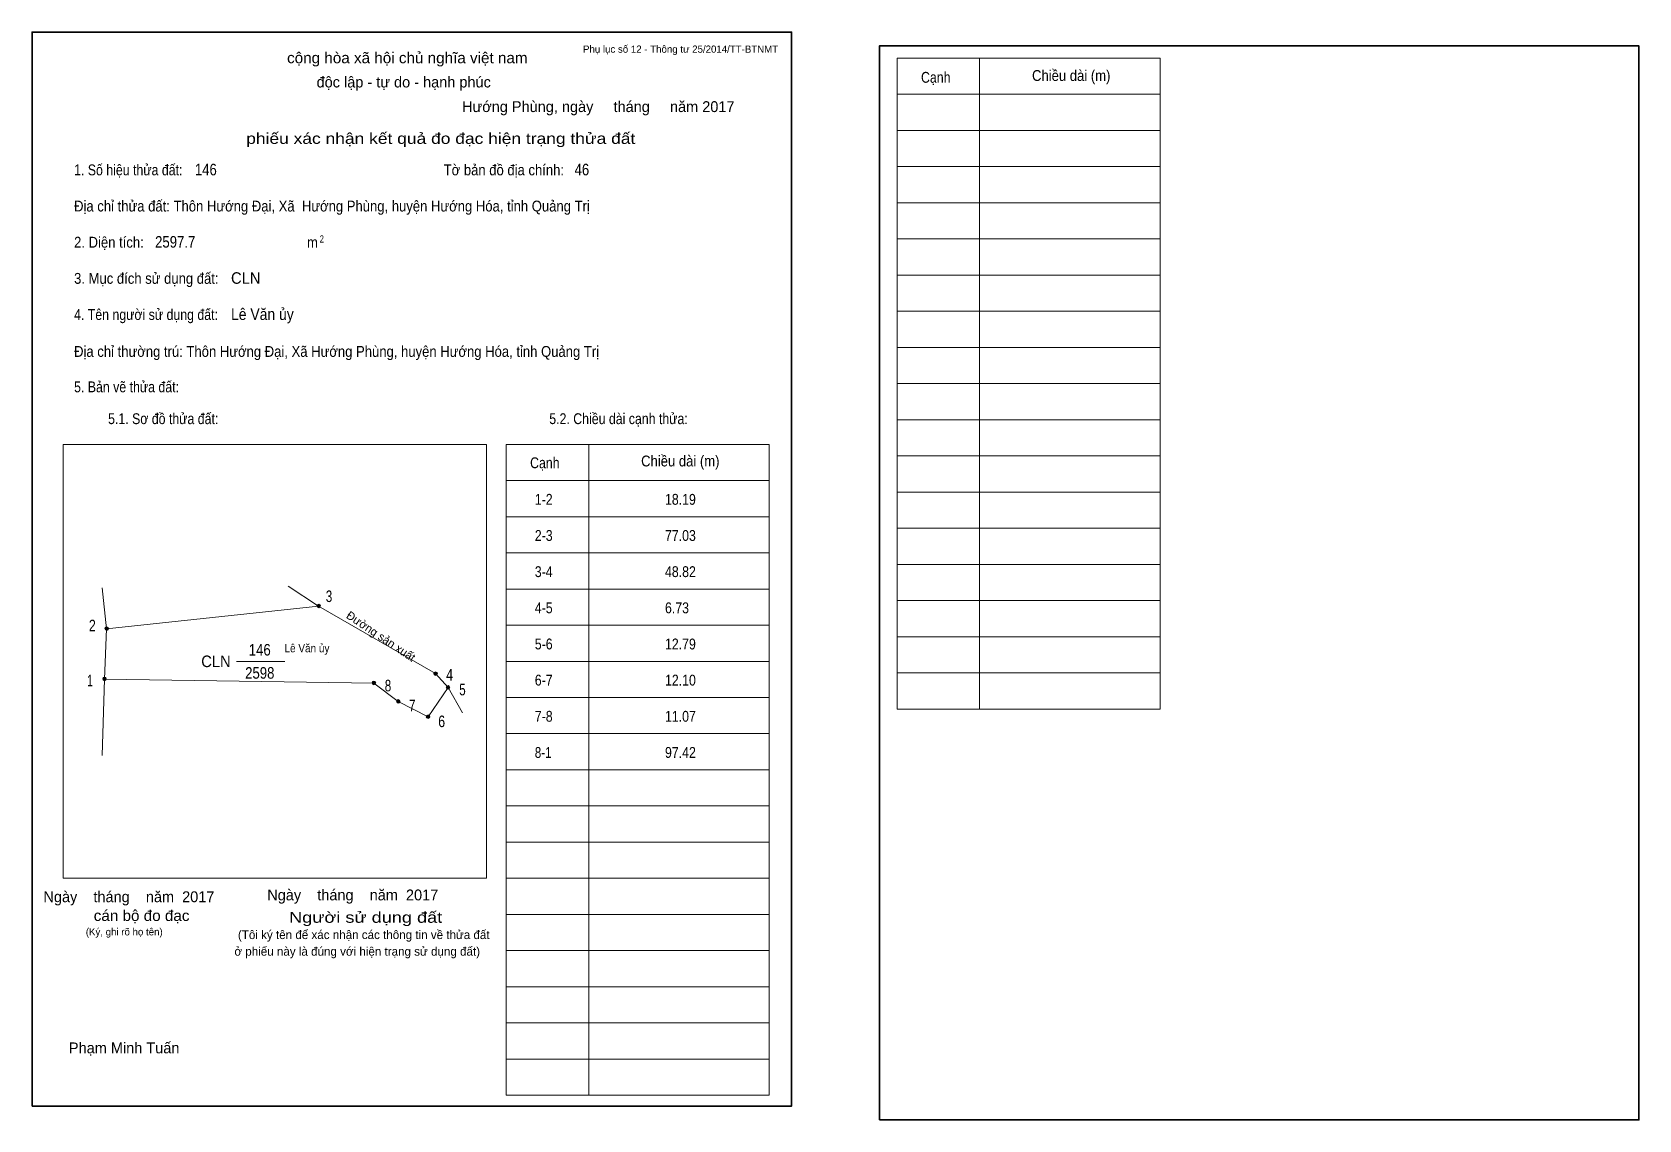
# Model space of a CAD drawing. Header units: centimetres. Extents: x 0 to 44.4, y -0.4 to 29.7.
import ezdxf
from ezdxf.enums import TextEntityAlignment as Align

# ---------------------------------------------------------------- set-up
doc = ezdxf.new("R2010")
doc.units = ezdxf.units.CM
doc.header["$LTSCALE"] = 0.12
for name, color, linetype, lineweight in [('13', 7, 'Continuous', 13), ('32', 7, 'Continuous', 13), ('33', 7, 'Continuous', 13), ('6', 7, 'Continuous', 13), ('63', 7, 'Continuous', 13)]:
    doc.layers.add(name, color=color, linetype=linetype, lineweight=lineweight)
for name, color, linetype in [('2', 7, 'Continuous'), ('30', 7, 'Continuous'), ('34', 7, 'Continuous')]:
    doc.layers.add(name, color=color, linetype=linetype)

msp = doc.modelspace()

# ---------------------------------------------------------------- hatches: boundary and pattern name
at = {"layer": '32'}
for points in [[(7.9734, 13.8307, 1), (7.8734, 13.8307, 1)], [(2.1146, 13.2049, 1), (2.0146, 13.2049, 1)], [(11.2054, 11.9596, 1), (11.1054, 11.9596, 1)], [(2.0504, 11.815, 1), (1.9504, 11.815, 1)], [(9.5018, 11.7033, 1), (9.4018, 11.7033, 1)], [(11.5504, 11.5779, 1), (11.4504, 11.5779, 1)], [(10.1758, 11.1908, 1), (10.0758, 11.1908, 1)], [(10.9996, 10.7693, 1), (10.8996, 10.7693, 1)]]:
    msp.add_hatch(color=256, dxfattribs=at).paths.add_polyline_path(points)

# ---------------------------------------------------------------- linework, layer by layer
at = {"layer": '13'}
msp.add_line((6.34, 12.3), (6.99, 12.3), dxfattribs=at)
at = {"layer": '32'}
for centre in [(7.9234, 13.8307), (2.0646, 13.2049), (11.1554, 11.9596), (2.0004, 11.815), (9.4518, 11.7033), (11.5004, 11.5779), (10.1258, 11.1908), (10.9496, 10.7693)]:
    msp.add_circle(centre, 0.05, dxfattribs=at)
at = {"layer": '33'}
msp.add_line((5.65, 12.3), (6.93, 12.3), dxfattribs=at)
at = {"layer": '6'}
for p, q in [((7.08, 14.38), (7.92, 13.83)), ((2.06, 13.2), (2, 11.81)), ((2, 11.81), (1.94, 9.7)), ((11.5, 11.58), (10.95, 10.77)), ((11.9, 10.88), (11.5, 11.58))]:
    msp.add_line(p, q, dxfattribs=at)
for points in [[(1.94, 14.33), (2.06, 13.2), (7.92, 13.83)], [(11.5, 11.58), (11.15, 11.96), (7.92, 13.83)], [(2, 11.81), (9.45, 11.7), (10.12, 11.19), (10.95, 10.77)]]:
    msp.add_lwpolyline(points, dxfattribs=at)
at = {"layer": '63'}
for p, q in [((23.92, 28.98), (31.19, 28.98)), ((23.92, 10.98), (23.92, 28.98)), ((26.2, 10.98), (26.2, 28.98)), ((31.19, 10.98), (31.19, 28.98)), ((23.92, 27.98), (31.19, 27.98)), ((23.92, 26.98), (31.19, 26.98)), ((23.92, 25.98), (31.19, 25.98)), ((23.92, 24.98), (31.19, 24.98)), ((23.92, 23.98), (31.19, 23.98)), ((23.92, 22.98), (31.19, 22.98)), ((23.92, 21.98), (31.19, 21.98)), ((23.92, 20.98), (31.19, 20.98)), ((23.92, 19.98), (31.19, 19.98)), ((23.92, 18.98), (31.19, 18.98)), ((0.86, 18.3), (12.56, 18.3)), ((0.86, 6.3), (0.86, 18.3)), ((12.56, 6.3), (12.56, 18.3)), ((13.11, 18.3), (20.38, 18.3)), ((13.11, 0.3), (13.11, 18.3)), ((15.39, 0.3), (15.39, 18.3)), ((20.38, 0.3), (20.38, 18.3)), ((23.92, 17.98), (31.19, 17.98)), ((13.11, 17.3), (20.38, 17.3)), ((23.92, 16.98), (31.19, 16.98)), ((13.11, 16.3), (20.38, 16.3)), ((23.92, 15.98), (31.19, 15.98)), ((13.11, 15.3), (20.38, 15.3)), ((23.92, 14.98), (31.19, 14.98)), ((13.11, 14.3), (20.38, 14.3)), ((23.92, 13.98), (31.19, 13.98)), ((13.11, 13.3), (20.38, 13.3)), ((23.92, 12.98), (31.19, 12.98)), ((13.11, 12.3), (20.38, 12.3)), ((23.92, 11.98), (31.19, 11.98)), ((13.11, 11.3), (20.38, 11.3)), ((23.92, 10.98), (31.19, 10.98)), ((13.11, 10.3), (20.38, 10.3)), ((13.11, 9.3), (20.38, 9.3)), ((13.11, 8.3), (20.38, 8.3)), ((13.11, 7.3), (20.38, 7.3)), ((0.86, 6.3), (12.56, 6.3)), ((13.11, 6.3), (20.38, 6.3)), ((13.11, 5.3), (20.38, 5.3)), ((13.11, 4.3), (20.38, 4.3)), ((13.11, 3.3), (20.38, 3.3)), ((13.11, 2.3), (20.38, 2.3)), ((13.11, 1.3), (20.38, 1.3)), ((13.11, 0.3), (20.38, 0.3))]:
    msp.add_line(p, q, dxfattribs=at)
at = {"layer": '63', "lineweight": 35}
for points in [[(0, 0), (0, 29.7), (21, 29.7), (21, 0)], [(23.43, -0.38), (23.43, 29.32), (44.43, 29.32), (44.43, -0.38)]]:
    msp.add_lwpolyline(points, close=True, dxfattribs=at)

# ---------------------------------------------------------------- texts
at = {"layer": '2'}
msp.add_text('Đường sản xuất', height=0.2294, rotation=326.105, dxfattribs=at).set_placement((9.581, 12.8982), align=Align.CENTER)
at = {"layer": '2', "width": 0.9}
msp.add_text('Lê Văn ủy', height=0.2294, dxfattribs=at).set_placement((7.6, 12.55), align=Align.CENTER)
at = {"layer": '30'}
for s, width, p in [('1-2', 0.85, (13.9, 16.63)), ('18.19', 0.85, (17.5, 16.63)), ('2-3', 0.85, (13.9, 15.63)), ('77.03', 0.85, (17.5, 15.63)), ('3-4', 0.85, (13.9, 14.63)), ('48.82', 0.85, (17.5, 14.63)), ('4-5', 0.85, (13.9, 13.63)), ('6.73', 0.85, (17.5, 13.63)), ('5-6', 0.85, (13.9, 12.63)), ('12.79', 0.85, (17.5, 12.63)), ('6-7', 0.85, (13.9, 11.63)), ('12.10', 0.85, (17.5, 11.63)), ('7-8', 0.85, (13.9, 10.63)), ('11.07', 0.85, (17.5, 10.63)), ('8-1', 0.8, (13.9, 9.63)), ('97.42', 0.85, (17.5, 9.63))]:
    msp.add_text(s, height=0.3, dxfattribs=dict(at, width=width)).set_placement(p)
at = {"layer": '32'}
for s, width, p in [('3', 0.75, (8.21, 13.94)), ('2', 0.8, (1.665, 13.13)), ('4', 0.8, (11.545, 11.77)), ('1', 0.65, (1.6, 11.61)), ('8', 0.75, (9.84, 11.47)), ('5', 0.75, (11.9, 11.36)), ('7', 0.75, (10.51, 10.92)), ('6', 0.8, (11.325, 10.48))]:
    msp.add_text(s, height=0.32, dxfattribs=dict(at, width=width)).set_placement(p, align=Align.CENTER)
at = {"layer": '33', "width": 0.95}
msp.add_text('CLN', height=0.32, dxfattribs=at).set_placement((5.49, 12.14), align=Align.RIGHT)
at = {"layer": '33', "width": 0.85}
for s, p in [('146', (6.295, 12.46)), ('2598', (6.295, 11.82))]:
    msp.add_text(s, height=0.32, dxfattribs=at).set_placement(p, align=Align.CENTER)
at = {"layer": '34'}
for s, width, p in [('146', 0.85, (4.5, 25.74)), ('46', 0.85, (15, 25.74)), ('2597.7', 0.85, (3.4, 23.74)), ('CLN', 0.95, (5.5, 22.74)), ('Lê Văn ủy', 0.9, (5.5, 21.74))]:
    msp.add_text(s, height=0.32, dxfattribs=dict(at, width=width)).set_placement(p)
at = {"layer": '63'}
for s, height, p in [('Phụ lục số 12 - Thông tư 25/2014/TT-BTNMT', 0.2, (20.63, 29.13)), ('Ngày    tháng    năm  2017', 0.3, (5.04, 5.64)), ('Ngày    tháng    năm  2017', 0.3, (11.23, 5.69)), ('(Ký, ghi rõ họ tên)', 0.2, (3.61, 4.72))]:
    msp.add_text(s, height=height, dxfattribs=at).set_placement(p, align=Align.RIGHT)
at = {"layer": '63', "width": 1.05}
msp.add_text('cộng hòa xã hội chủ nghĩa việt nam', height=0.3, dxfattribs=at).set_placement((10.375, 28.84), align=Align.CENTER)
at = {"layer": '63'}
for s, height, p in [('độc lập - tự do - hạnh phúc', 0.3, (10.275, 28.17)), ('Hướng Phùng, ngày     tháng     năm 2017', 0.3, (15.655, 27.49)), ('(Tôi ký tên để xác nhận các thông tin về thửa đất ', 0.24, (9.215, 4.62)), ('ở phiếu này là đúng với hiện trạng sử dụng đất)', 0.24, (8.99, 4.16)), ('Phạm Minh Tuấn', 0.3, (2.545, 1.46))]:
    msp.add_text(s, height=height, dxfattribs=at).set_placement(p, align=Align.CENTER)
for s, height, width, p in [('Cạnh', 0.3, 0.85, (24.58, 28.3)), ('Chiều dài (m)', 0.3, 0.9, (27.65, 28.35)), ('1. Số hiệu thửa đất:', 0.3, 0.85, (1.16, 25.74)), ('Tờ bản đồ địa chính:', 0.3, 0.9, (11.38, 25.74)), ('Địa chỉ thửa đất: Thôn Hướng Đại, Xã  Hướng Phùng, huyện Hướng Hóa, tỉnh Quảng Trị', 0.3, 0.9, (1.16, 24.74)), ('2. Diện tích:', 0.3, 0.9, (1.16, 23.74)), ('2', 0.2, 0.8, (7.95, 23.88)), ('m', 0.3, 0.9, (7.6, 23.74)), ('3. Mục đích sử dụng đất:', 0.3, 0.9, (1.16, 22.74)), ('4. Tên người sử dụng đất:', 0.3, 0.85, (1.16, 21.74)), ('Địa chỉ thường trú: Thôn Hướng Đại, Xã Hướng Phùng, huyện Hướng Hóa, tỉnh Quảng Trị', 0.3, 0.9, (1.16, 20.72)), ('5. Bản vẽ thửa đất:', 0.3, 0.85, (1.16, 19.74)), ('5.1. Sơ đồ thửa đất:', 0.3, 0.85, (2.1, 18.86)), ('5.2. Chiều dài cạnh thửa:', 0.3, 0.85, (14.3, 18.86)), ('Cạnh', 0.3, 0.85, (13.77, 17.64)), ('Chiều dài (m)', 0.3, 0.9, (16.84, 17.69))]:
    msp.add_text(s, height=height, dxfattribs=dict(at, width=width)).set_placement(p)
for s, width, p in [('phiếu xác nhận kết quả đo đạc hiện trạng thửa đất', 1.2, (16.68, 26.61)), ('cán bộ đo đạc', 1.05, (4.35, 5.12)), ('Người sử dụng đất', 1.25, (11.34, 5.07))]:
    msp.add_text(s, height=0.3, dxfattribs=dict(at, width=width)).set_placement(p, align=Align.RIGHT)

doc.saveas('drawing.dxf')
